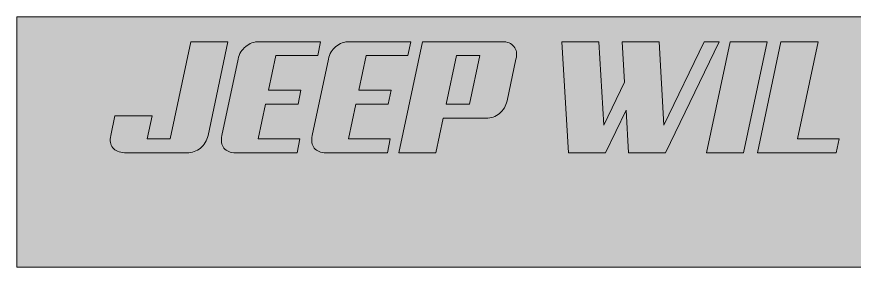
# Model space of a CAD drawing. Header units: centimetres. Extents: x -162 to 162, y -134 to 134.
# Drawn here: x -161.9 to -34.5, y 95.7 to 133.8 of the extents above; entities that cross this region are included whole.
import ezdxf

# ---------------------------------------------------------------- set-up
doc = ezdxf.new("R2010")
doc.units = ezdxf.units.CM
doc.header["$MEASUREMENT"] = 0
doc.layers.add('GUIDE', color=7, linetype='Continuous')

msp = doc.modelspace()

# ---------------------------------------------------------------- hatches: boundary and pattern name
at = {"layer": 'GUIDE', "true_color": 0xffff00}
h = msp.add_hatch(color=2, dxfattribs=at)
edge = h.paths.add_edge_path(flags=0)
edge.add_spline(control_points=[(161.85079, 95.70142), (161.85079, 95.70142), (-161.85079, 95.70142), (-161.85079, 95.70142), (-161.85079, 95.70142), (-161.85079, 95.70142), (-161.85079, 95.70142), (-161.85079, 95.70142), (-161.85079, 133.81955), (-161.85079, 133.81955), (-161.85079, 133.81955), (-161.85079, 133.81955), (-161.85079, 133.81955), (-161.85079, 133.81955), (161.85079, 133.81955), (161.85079, 133.81955), (161.85079, 133.81955), (161.85079, 133.81955), (161.85079, 133.81955), (161.85079, 133.81955), (161.85079, 95.70142), (161.85079, 95.70142)], knot_values=[0, 0, 0, 0, 0.142857143, 0.142857143, 0.142857143, 0.285714286, 0.285714286, 0.285714286, 0.428571429, 0.428571429, 0.428571429, 0.571428571, 0.571428571, 0.571428571, 0.714285714, 0.714285714, 0.714285714, 0.857142857, 0.857142857, 0.857142857, 1, 1, 1, 1], degree=3, periodic=1)
at = {"layer": 'GUIDE', "true_color": 0xffffff}
h = msp.add_hatch(color=7, dxfattribs=at)
edge = h.paths.add_edge_path(flags=0)
edge.add_spline(control_points=[(-63.22469, 113.11469), (-63.22469, 113.11469), (-68.86034, 113.11469), (-68.86034, 113.11469), (-68.86034, 113.11469), (-68.86034, 113.11469), (-68.86034, 113.11469), (-68.86034, 113.11469), (-69.22786, 119.60789), (-69.22786, 119.60789), (-69.22786, 119.60789), (-69.22786, 119.60789), (-69.22786, 119.60789), (-69.22786, 119.60789), (-72.36423, 113.11469), (-72.36423, 113.11469), (-72.36423, 113.11469), (-72.36423, 113.11469), (-72.36423, 113.11469), (-72.36423, 113.11469), (-77.99985, 113.11469), (-77.99985, 113.11469), (-77.99985, 113.11469), (-77.99985, 113.11469), (-77.99985, 113.11469), (-77.99985, 113.11469), (-79.00445, 130.02156), (-79.00445, 130.02156), (-79.00445, 130.02156), (-79.00445, 130.02156), (-79.00445, 130.02156), (-79.00445, 130.02156), (-73.36884, 130.02156), (-73.36884, 130.02156), (-73.36884, 130.02156), (-73.36884, 130.02156), (-73.36884, 130.02156), (-73.36884, 130.02156), (-72.63375, 117.32917), (-72.63375, 117.32917), (-72.63375, 117.32917), (-72.63375, 117.32917), (-72.63375, 117.32917), (-72.63375, 117.32917), (-69.47288, 123.84687), (-69.47288, 123.84687), (-69.47288, 123.84687), (-69.47288, 123.84687), (-69.47288, 123.84687), (-69.47288, 123.84687), (-69.84045, 130.02156), (-69.84045, 130.02156), (-69.84045, 130.02156), (-69.84045, 130.02156), (-69.84045, 130.02156), (-69.84045, 130.02156), (-64.20479, 130.02156), (-64.20479, 130.02156), (-64.20479, 130.02156), (-64.20479, 130.02156), (-64.20479, 130.02156), (-64.20479, 130.02156), (-63.46974, 117.32917), (-63.46974, 117.32917), (-63.46974, 117.32917), (-63.46974, 117.32917), (-63.46974, 117.32917), (-63.46974, 117.32917), (-57.34406, 130.02156), (-57.34406, 130.02156), (-57.34406, 130.02156), (-57.34406, 130.02156), (-57.34406, 130.02156), (-57.34406, 130.02156), (-55.06529, 130.02156), (-55.06529, 130.02156), (-55.06529, 130.02156), (-55.06529, 130.02156), (-55.06529, 130.02156), (-55.06529, 130.02156), (-63.22469, 113.11469), (-63.22469, 113.11469)], knot_values=[0, 0, 0, 0, 0.037037037, 0.037037037, 0.037037037, 0.074074074, 0.074074074, 0.074074074, 0.111111111, 0.111111111, 0.111111111, 0.148148148, 0.148148148, 0.148148148, 0.185185185, 0.185185185, 0.185185185, 0.222222222, 0.222222222, 0.222222222, 0.259259259, 0.259259259, 0.259259259, 0.296296296, 0.296296296, 0.296296296, 0.333333333, 0.333333333, 0.333333333, 0.37037037, 0.37037037, 0.37037037, 0.407407407, 0.407407407, 0.407407407, 0.444444444, 0.444444444, 0.444444444, 0.481481481, 0.481481481, 0.481481481, 0.518518519, 0.518518519, 0.518518519, 0.555555556, 0.555555556, 0.555555556, 0.592592593, 0.592592593, 0.592592593, 0.62962963, 0.62962963, 0.62962963, 0.666666667, 0.666666667, 0.666666667, 0.703703704, 0.703703704, 0.703703704, 0.740740741, 0.740740741, 0.740740741, 0.777777778, 0.777777778, 0.777777778, 0.814814815, 0.814814815, 0.814814815, 0.851851852, 0.851851852, 0.851851852, 0.888888889, 0.888888889, 0.888888889, 0.925925926, 0.925925926, 0.925925926, 0.962962963, 0.962962963, 0.962962963, 1, 1, 1, 1], degree=3, periodic=1)
h = msp.add_hatch(color=7, dxfattribs=at)
edge = h.paths.add_edge_path(flags=0)
edge.add_spline(control_points=[(-51.36556, 113.11469), (-51.36556, 113.11469), (-57.00121, 113.11469), (-57.00121, 113.11469), (-57.00121, 113.11469), (-57.00121, 113.11469), (-57.00121, 113.11469), (-57.00121, 113.11469), (-53.42382, 130.02156), (-53.42382, 130.02156), (-53.42382, 130.02156), (-53.42382, 130.02156), (-53.42382, 130.02156), (-53.42382, 130.02156), (-47.78816, 130.02156), (-47.78816, 130.02156), (-47.78816, 130.02156), (-47.78816, 130.02156), (-47.78816, 130.02156), (-47.78816, 130.02156), (-51.36556, 113.11469), (-51.36556, 113.11469)], knot_values=[0, 0, 0, 0, 0.142857143, 0.142857143, 0.142857143, 0.285714286, 0.285714286, 0.285714286, 0.428571429, 0.428571429, 0.428571429, 0.571428571, 0.571428571, 0.571428571, 0.714285714, 0.714285714, 0.714285714, 0.857142857, 0.857142857, 0.857142857, 1, 1, 1, 1], degree=3, periodic=1)
h = msp.add_hatch(color=7, dxfattribs=at)
edge = h.paths.add_edge_path(flags=0)
edge.add_spline(control_points=[(-37.27679, 113.11469), (-37.27679, 113.11469), (-49.25864, 113.11469), (-49.25864, 113.11469), (-49.25864, 113.11469), (-49.25864, 113.11469), (-49.25864, 113.11469), (-49.25864, 113.11469), (-45.68125, 130.02156), (-45.68125, 130.02156), (-45.68125, 130.02156), (-45.68125, 130.02156), (-45.68125, 130.02156), (-45.68125, 130.02156), (-40.04559, 130.02156), (-40.04559, 130.02156), (-40.04559, 130.02156), (-40.04559, 130.02156), (-40.04559, 130.02156), (-40.04559, 130.02156), (-43.18196, 115.2219), (-43.18196, 115.2219), (-43.18196, 115.2219), (-43.18196, 115.2219), (-43.18196, 115.2219), (-43.18196, 115.2219), (-36.83576, 115.2219), (-36.83576, 115.2219), (-36.83576, 115.2219), (-36.83576, 115.2219), (-36.83576, 115.2219), (-36.83576, 115.2219), (-37.27679, 113.11469), (-37.27679, 113.11469)], knot_values=[0, 0, 0, 0, 0.090909091, 0.090909091, 0.090909091, 0.181818182, 0.181818182, 0.181818182, 0.272727273, 0.272727273, 0.272727273, 0.363636364, 0.363636364, 0.363636364, 0.454545455, 0.454545455, 0.454545455, 0.545454545, 0.545454545, 0.545454545, 0.636363636, 0.636363636, 0.636363636, 0.727272727, 0.727272727, 0.727272727, 0.818181818, 0.818181818, 0.818181818, 0.909090909, 0.909090909, 0.909090909, 1, 1, 1, 1], degree=3, periodic=1)
h = msp.add_hatch(color=7, dxfattribs=at)
edge = h.paths.add_edge_path(flags=0)
edge.add_spline(control_points=[(-95.00429, 127.91435), (-95.00429, 127.91435), (-96.57248, 120.51449), (-96.57248, 120.51449), (-96.57248, 120.51449), (-96.57248, 120.51449), (-96.57248, 120.51449), (-96.57248, 120.51449), (-93.04408, 120.51449), (-93.04408, 120.51449), (-93.04408, 120.51449), (-93.04408, 120.51449), (-93.04408, 120.51449), (-93.04408, 120.51449), (-91.4759, 127.91435), (-91.4759, 127.91435), (-91.4759, 127.91435), (-91.4759, 127.91435), (-91.4759, 127.91435), (-91.4759, 127.91435), (-95.00429, 127.91435), (-95.00429, 127.91435)], knot_values=[0, 0, 0, 0, 0.142857143, 0.142857143, 0.142857143, 0.285714286, 0.285714286, 0.285714286, 0.428571429, 0.428571429, 0.428571429, 0.571428571, 0.571428571, 0.571428571, 0.714285714, 0.714285714, 0.714285714, 0.857142857, 0.857142857, 0.857142857, 1, 1, 1, 1], degree=3, periodic=1)

# ---------------------------------------------------------------- linework, layer by layer
at = {"layer": 'GUIDE', "lineweight": 9}
for points, knots in [([(161.85079, 95.70142), (161.85079, 95.70142), (-161.85079, 95.70142), (-161.85079, 95.70142), (-161.85079, 95.70142), (-161.85079, 133.81955), (-161.85079, 133.81955), (-161.85079, 133.81955), (161.85079, 133.81955), (161.85079, 133.81955), (161.85079, 133.81955), (161.85079, 95.70142), (161.85079, 95.70142)], [0, 0, 0, 0, 0.25, 0.25, 0.25, 0.5, 0.5, 0.5, 0.75, 0.75, 0.75, 1, 1, 1, 1]), ([(161.85079, 95.70142), (161.85079, 95.70142), (-161.85079, 95.70142), (-161.85079, 95.70142), (-161.85079, 95.70142), (-161.85079, 95.70142), (-161.85079, 95.70142), (-161.85079, 95.70142), (-161.85079, 133.81955), (-161.85079, 133.81955), (-161.85079, 133.81955), (-161.85079, 133.81955), (-161.85079, 133.81955), (-161.85079, 133.81955), (161.85079, 133.81955), (161.85079, 133.81955), (161.85079, 133.81955), (161.85079, 133.81955), (161.85079, 133.81955), (161.85079, 133.81955), (161.85079, 95.70142), (161.85079, 95.70142)], [0, 0, 0, 0, 0.142857143, 0.142857143, 0.142857143, 0.285714286, 0.285714286, 0.285714286, 0.428571429, 0.428571429, 0.428571429, 0.571428571, 0.571428571, 0.571428571, 0.714285714, 0.714285714, 0.714285714, 0.857142857, 0.857142857, 0.857142857, 1, 1, 1, 1]), ([(-132.76253, 115.76098), (-132.94249, 114.96044), (-133.32611, 114.31915), (-133.91419, 113.83752), (-134.50223, 113.3555), (-135.18832, 113.11469), (-135.97241, 113.11469), (-135.97241, 113.11469), (-145.47948, 113.11469), (-145.47948, 113.11469), (-146.28002, 113.17979), (-146.8723, 113.43706), (-147.25593, 113.88653), (-147.63955, 114.33559), (-147.74176, 114.96044), (-147.5622, 115.76098), (-147.5622, 115.76098), (-146.92511, 118.7503), (-146.92511, 118.7503), (-146.92511, 118.7503), (-141.2895, 118.7503), (-141.2895, 118.7503), (-141.2895, 118.7503), (-142.04909, 115.2219), (-142.04909, 115.2219), (-142.04909, 115.2219), (-138.5207, 115.2219), (-138.5207, 115.2219), (-138.5207, 115.2219), (-135.38433, 130.02156), (-135.38433, 130.02156), (-135.38433, 130.02156), (-129.74872, 130.02156), (-129.74872, 130.02156), (-129.74872, 130.02156), (-132.76253, 115.76098), (-132.76253, 115.76098)], [0, 0, 0, 0, 0.083333333, 0.083333333, 0.083333333, 0.166666667, 0.166666667, 0.166666667, 0.25, 0.25, 0.25, 0.333333333, 0.333333333, 0.333333333, 0.416666667, 0.416666667, 0.416666667, 0.5, 0.5, 0.5, 0.583333333, 0.583333333, 0.583333333, 0.666666667, 0.666666667, 0.666666667, 0.75, 0.75, 0.75, 0.833333333, 0.833333333, 0.833333333, 0.916666667, 0.916666667, 0.916666667, 1, 1, 1, 1]), ([(-128.57291, 113.11469), (-129.37345, 113.11469), (-129.96573, 113.3555), (-130.34935, 113.83752), (-130.73298, 114.31915), (-130.83518, 114.96044), (-130.65562, 115.76098), (-130.65562, 115.76098), (-128.20534, 127.37526), (-128.20534, 127.37526), (-128.02578, 128.17546), (-127.6418, 128.81675), (-127.05372, 129.29873), (-126.46564, 129.78035), (-125.7796, 130.02156), (-124.99551, 130.02156), (-124.99551, 130.02156), (-115.65995, 130.02156), (-115.65995, 130.02156), (-115.65995, 130.02156), (-116.10102, 127.91435), (-116.10102, 127.91435), (-116.10102, 127.91435), (-122.44722, 127.91435), (-122.44722, 127.91435), (-122.44722, 127.91435), (-123.57433, 122.62176), (-123.57433, 122.62176), (-123.57433, 122.62176), (-118.64931, 122.62176), (-118.64931, 122.62176), (-118.64931, 122.62176), (-119.09034, 120.51449), (-119.09034, 120.51449), (-119.09034, 120.51449), (-124.0154, 120.51449), (-124.0154, 120.51449), (-124.0154, 120.51449), (-125.14252, 115.2219), (-125.14252, 115.2219), (-125.14252, 115.2219), (-118.79632, 115.2219), (-118.79632, 115.2219), (-118.79632, 115.2219), (-119.23735, 113.11469), (-119.23735, 113.11469), (-119.23735, 113.11469), (-128.57291, 113.11469), (-128.57291, 113.11469)], [0, 0, 0, 0, 0.0625, 0.0625, 0.0625, 0.125, 0.125, 0.125, 0.1875, 0.1875, 0.1875, 0.25, 0.25, 0.25, 0.3125, 0.3125, 0.3125, 0.375, 0.375, 0.375, 0.4375, 0.4375, 0.4375, 0.5, 0.5, 0.5, 0.5625, 0.5625, 0.5625, 0.625, 0.625, 0.625, 0.6875, 0.6875, 0.6875, 0.75, 0.75, 0.75, 0.8125, 0.8125, 0.8125, 0.875, 0.875, 0.875, 0.9375, 0.9375, 0.9375, 1, 1, 1, 1]), ([(-114.85144, 113.11469), (-115.65199, 113.11469), (-116.24427, 113.3555), (-116.62789, 113.83752), (-117.01151, 114.31915), (-117.11372, 114.96044), (-116.93416, 115.76098), (-116.93416, 115.76098), (-114.48388, 127.37526), (-114.48388, 127.37526), (-114.30432, 128.17546), (-113.92034, 128.81675), (-113.33226, 129.29873), (-112.74418, 129.78035), (-112.05814, 130.02156), (-111.27405, 130.02156), (-111.27405, 130.02156), (-101.93849, 130.02156), (-101.93849, 130.02156), (-101.93849, 130.02156), (-102.37956, 127.91435), (-102.37956, 127.91435), (-102.37956, 127.91435), (-108.72576, 127.91435), (-108.72576, 127.91435), (-108.72576, 127.91435), (-109.85287, 122.62176), (-109.85287, 122.62176), (-109.85287, 122.62176), (-104.92785, 122.62176), (-104.92785, 122.62176), (-104.92785, 122.62176), (-105.36887, 120.51449), (-105.36887, 120.51449), (-105.36887, 120.51449), (-110.29394, 120.51449), (-110.29394, 120.51449), (-110.29394, 120.51449), (-111.42106, 115.2219), (-111.42106, 115.2219), (-111.42106, 115.2219), (-105.07486, 115.2219), (-105.07486, 115.2219), (-105.07486, 115.2219), (-105.51588, 113.11469), (-105.51588, 113.11469), (-105.51588, 113.11469), (-114.85144, 113.11469), (-114.85144, 113.11469)], [0, 0, 0, 0, 0.0625, 0.0625, 0.0625, 0.125, 0.125, 0.125, 0.1875, 0.1875, 0.1875, 0.25, 0.25, 0.25, 0.3125, 0.3125, 0.3125, 0.375, 0.375, 0.375, 0.4375, 0.4375, 0.4375, 0.5, 0.5, 0.5, 0.5625, 0.5625, 0.5625, 0.625, 0.625, 0.625, 0.6875, 0.6875, 0.6875, 0.75, 0.75, 0.75, 0.8125, 0.8125, 0.8125, 0.875, 0.875, 0.875, 0.9375, 0.9375, 0.9375, 1, 1, 1, 1]), ([(-87.31042, 121.02907), (-87.49038, 120.22853), (-87.874, 119.58724), (-88.46204, 119.10561), (-89.05012, 118.62359), (-89.7362, 118.38277), (-90.5203, 118.38277), (-90.5203, 118.38277), (-97.01351, 118.40728), (-97.01351, 118.40728), (-97.01351, 118.40728), (-98.14062, 113.11469), (-98.14062, 113.11469), (-98.14062, 113.11469), (-103.77627, 113.11469), (-103.77627, 113.11469), (-103.77627, 113.11469), (-100.19888, 130.02156), (-100.19888, 130.02156), (-100.19888, 130.02156), (-88.04551, 130.02156), (-88.04551, 130.02156), (-87.24536, 130.02156), (-86.65308, 129.78035), (-86.26906, 129.29873), (-85.88544, 128.81675), (-85.78323, 128.17546), (-85.9628, 127.37526), (-85.9628, 127.37526), (-87.31042, 121.02907), (-87.31042, 121.02907)], [0, 0, 0, 0, 0.1, 0.1, 0.1, 0.2, 0.2, 0.2, 0.3, 0.3, 0.3, 0.4, 0.4, 0.4, 0.5, 0.5, 0.5, 0.6, 0.6, 0.6, 0.7, 0.7, 0.7, 0.8, 0.8, 0.8, 0.9, 0.9, 0.9, 1, 1, 1, 1]), ([(-63.22469, 113.11469), (-63.22469, 113.11469), (-68.86034, 113.11469), (-68.86034, 113.11469), (-68.86034, 113.11469), (-69.22786, 119.60789), (-69.22786, 119.60789), (-69.22786, 119.60789), (-72.36423, 113.11469), (-72.36423, 113.11469), (-72.36423, 113.11469), (-77.99985, 113.11469), (-77.99985, 113.11469), (-77.99985, 113.11469), (-79.00445, 130.02156), (-79.00445, 130.02156), (-79.00445, 130.02156), (-73.36884, 130.02156), (-73.36884, 130.02156), (-73.36884, 130.02156), (-72.63375, 117.32917), (-72.63375, 117.32917), (-72.63375, 117.32917), (-69.47288, 123.84687), (-69.47288, 123.84687), (-69.47288, 123.84687), (-69.84045, 130.02156), (-69.84045, 130.02156), (-69.84045, 130.02156), (-64.20479, 130.02156), (-64.20479, 130.02156), (-64.20479, 130.02156), (-63.46974, 117.32917), (-63.46974, 117.32917), (-63.46974, 117.32917), (-57.34406, 130.02156), (-57.34406, 130.02156), (-57.34406, 130.02156), (-55.06529, 130.02156), (-55.06529, 130.02156), (-55.06529, 130.02156), (-63.22469, 113.11469), (-63.22469, 113.11469)], [0, 0, 0, 0, 0.071428571, 0.071428571, 0.071428571, 0.142857143, 0.142857143, 0.142857143, 0.214285714, 0.214285714, 0.214285714, 0.285714286, 0.285714286, 0.285714286, 0.357142857, 0.357142857, 0.357142857, 0.428571429, 0.428571429, 0.428571429, 0.5, 0.5, 0.5, 0.571428571, 0.571428571, 0.571428571, 0.642857143, 0.642857143, 0.642857143, 0.714285714, 0.714285714, 0.714285714, 0.785714286, 0.785714286, 0.785714286, 0.857142857, 0.857142857, 0.857142857, 0.928571429, 0.928571429, 0.928571429, 1, 1, 1, 1]), ([(-63.22469, 113.11469), (-63.22469, 113.11469), (-68.86034, 113.11469), (-68.86034, 113.11469), (-68.86034, 113.11469), (-68.86034, 113.11469), (-68.86034, 113.11469), (-68.86034, 113.11469), (-69.22786, 119.60789), (-69.22786, 119.60789), (-69.22786, 119.60789), (-69.22786, 119.60789), (-69.22786, 119.60789), (-69.22786, 119.60789), (-72.36423, 113.11469), (-72.36423, 113.11469), (-72.36423, 113.11469), (-72.36423, 113.11469), (-72.36423, 113.11469), (-72.36423, 113.11469), (-77.99985, 113.11469), (-77.99985, 113.11469), (-77.99985, 113.11469), (-77.99985, 113.11469), (-77.99985, 113.11469), (-77.99985, 113.11469), (-79.00445, 130.02156), (-79.00445, 130.02156), (-79.00445, 130.02156), (-79.00445, 130.02156), (-79.00445, 130.02156), (-79.00445, 130.02156), (-73.36884, 130.02156), (-73.36884, 130.02156), (-73.36884, 130.02156), (-73.36884, 130.02156), (-73.36884, 130.02156), (-73.36884, 130.02156), (-72.63375, 117.32917), (-72.63375, 117.32917), (-72.63375, 117.32917), (-72.63375, 117.32917), (-72.63375, 117.32917), (-72.63375, 117.32917), (-69.47288, 123.84687), (-69.47288, 123.84687), (-69.47288, 123.84687), (-69.47288, 123.84687), (-69.47288, 123.84687), (-69.47288, 123.84687), (-69.84045, 130.02156), (-69.84045, 130.02156), (-69.84045, 130.02156), (-69.84045, 130.02156), (-69.84045, 130.02156), (-69.84045, 130.02156), (-64.20479, 130.02156), (-64.20479, 130.02156), (-64.20479, 130.02156), (-64.20479, 130.02156), (-64.20479, 130.02156), (-64.20479, 130.02156), (-63.46974, 117.32917), (-63.46974, 117.32917), (-63.46974, 117.32917), (-63.46974, 117.32917), (-63.46974, 117.32917), (-63.46974, 117.32917), (-57.34406, 130.02156), (-57.34406, 130.02156), (-57.34406, 130.02156), (-57.34406, 130.02156), (-57.34406, 130.02156), (-57.34406, 130.02156), (-55.06529, 130.02156), (-55.06529, 130.02156), (-55.06529, 130.02156), (-55.06529, 130.02156), (-55.06529, 130.02156), (-55.06529, 130.02156), (-63.22469, 113.11469), (-63.22469, 113.11469)], [0, 0, 0, 0, 0.037037037, 0.037037037, 0.037037037, 0.074074074, 0.074074074, 0.074074074, 0.111111111, 0.111111111, 0.111111111, 0.148148148, 0.148148148, 0.148148148, 0.185185185, 0.185185185, 0.185185185, 0.222222222, 0.222222222, 0.222222222, 0.259259259, 0.259259259, 0.259259259, 0.296296296, 0.296296296, 0.296296296, 0.333333333, 0.333333333, 0.333333333, 0.37037037, 0.37037037, 0.37037037, 0.407407407, 0.407407407, 0.407407407, 0.444444444, 0.444444444, 0.444444444, 0.481481481, 0.481481481, 0.481481481, 0.518518519, 0.518518519, 0.518518519, 0.555555556, 0.555555556, 0.555555556, 0.592592593, 0.592592593, 0.592592593, 0.62962963, 0.62962963, 0.62962963, 0.666666667, 0.666666667, 0.666666667, 0.703703704, 0.703703704, 0.703703704, 0.740740741, 0.740740741, 0.740740741, 0.777777778, 0.777777778, 0.777777778, 0.814814815, 0.814814815, 0.814814815, 0.851851852, 0.851851852, 0.851851852, 0.888888889, 0.888888889, 0.888888889, 0.925925926, 0.925925926, 0.925925926, 0.962962963, 0.962962963, 0.962962963, 1, 1, 1, 1]), ([(-51.36556, 113.11469), (-51.36556, 113.11469), (-57.00121, 113.11469), (-57.00121, 113.11469), (-57.00121, 113.11469), (-53.42382, 130.02156), (-53.42382, 130.02156), (-53.42382, 130.02156), (-47.78816, 130.02156), (-47.78816, 130.02156), (-47.78816, 130.02156), (-51.36556, 113.11469), (-51.36556, 113.11469)], [0, 0, 0, 0, 0.25, 0.25, 0.25, 0.5, 0.5, 0.5, 0.75, 0.75, 0.75, 1, 1, 1, 1]), ([(-51.36556, 113.11469), (-51.36556, 113.11469), (-57.00121, 113.11469), (-57.00121, 113.11469), (-57.00121, 113.11469), (-57.00121, 113.11469), (-57.00121, 113.11469), (-57.00121, 113.11469), (-53.42382, 130.02156), (-53.42382, 130.02156), (-53.42382, 130.02156), (-53.42382, 130.02156), (-53.42382, 130.02156), (-53.42382, 130.02156), (-47.78816, 130.02156), (-47.78816, 130.02156), (-47.78816, 130.02156), (-47.78816, 130.02156), (-47.78816, 130.02156), (-47.78816, 130.02156), (-51.36556, 113.11469), (-51.36556, 113.11469)], [0, 0, 0, 0, 0.142857143, 0.142857143, 0.142857143, 0.285714286, 0.285714286, 0.285714286, 0.428571429, 0.428571429, 0.428571429, 0.571428571, 0.571428571, 0.571428571, 0.714285714, 0.714285714, 0.714285714, 0.857142857, 0.857142857, 0.857142857, 1, 1, 1, 1]), ([(-37.27679, 113.11469), (-37.27679, 113.11469), (-49.25864, 113.11469), (-49.25864, 113.11469), (-49.25864, 113.11469), (-45.68125, 130.02156), (-45.68125, 130.02156), (-45.68125, 130.02156), (-40.04559, 130.02156), (-40.04559, 130.02156), (-40.04559, 130.02156), (-43.18196, 115.2219), (-43.18196, 115.2219), (-43.18196, 115.2219), (-36.83576, 115.2219), (-36.83576, 115.2219), (-36.83576, 115.2219), (-37.27679, 113.11469), (-37.27679, 113.11469)], [0, 0, 0, 0, 0.166666667, 0.166666667, 0.166666667, 0.333333333, 0.333333333, 0.333333333, 0.5, 0.5, 0.5, 0.666666667, 0.666666667, 0.666666667, 0.833333333, 0.833333333, 0.833333333, 1, 1, 1, 1]), ([(-37.27679, 113.11469), (-37.27679, 113.11469), (-49.25864, 113.11469), (-49.25864, 113.11469), (-49.25864, 113.11469), (-49.25864, 113.11469), (-49.25864, 113.11469), (-49.25864, 113.11469), (-45.68125, 130.02156), (-45.68125, 130.02156), (-45.68125, 130.02156), (-45.68125, 130.02156), (-45.68125, 130.02156), (-45.68125, 130.02156), (-40.04559, 130.02156), (-40.04559, 130.02156), (-40.04559, 130.02156), (-40.04559, 130.02156), (-40.04559, 130.02156), (-40.04559, 130.02156), (-43.18196, 115.2219), (-43.18196, 115.2219), (-43.18196, 115.2219), (-43.18196, 115.2219), (-43.18196, 115.2219), (-43.18196, 115.2219), (-36.83576, 115.2219), (-36.83576, 115.2219), (-36.83576, 115.2219), (-36.83576, 115.2219), (-36.83576, 115.2219), (-36.83576, 115.2219), (-37.27679, 113.11469), (-37.27679, 113.11469)], [0, 0, 0, 0, 0.090909091, 0.090909091, 0.090909091, 0.181818182, 0.181818182, 0.181818182, 0.272727273, 0.272727273, 0.272727273, 0.363636364, 0.363636364, 0.363636364, 0.454545455, 0.454545455, 0.454545455, 0.545454545, 0.545454545, 0.545454545, 0.636363636, 0.636363636, 0.636363636, 0.727272727, 0.727272727, 0.727272727, 0.818181818, 0.818181818, 0.818181818, 0.909090909, 0.909090909, 0.909090909, 1, 1, 1, 1]), ([(-95.00429, 127.91435), (-95.00429, 127.91435), (-96.57248, 120.51449), (-96.57248, 120.51449), (-96.57248, 120.51449), (-93.04408, 120.51449), (-93.04408, 120.51449), (-93.04408, 120.51449), (-91.4759, 127.91435), (-91.4759, 127.91435), (-91.4759, 127.91435), (-95.00429, 127.91435), (-95.00429, 127.91435)], [0, 0, 0, 0, 0.25, 0.25, 0.25, 0.5, 0.5, 0.5, 0.75, 0.75, 0.75, 1, 1, 1, 1]), ([(-95.00429, 127.91435), (-95.00429, 127.91435), (-96.57248, 120.51449), (-96.57248, 120.51449), (-96.57248, 120.51449), (-96.57248, 120.51449), (-96.57248, 120.51449), (-96.57248, 120.51449), (-93.04408, 120.51449), (-93.04408, 120.51449), (-93.04408, 120.51449), (-93.04408, 120.51449), (-93.04408, 120.51449), (-93.04408, 120.51449), (-91.4759, 127.91435), (-91.4759, 127.91435), (-91.4759, 127.91435), (-91.4759, 127.91435), (-91.4759, 127.91435), (-91.4759, 127.91435), (-95.00429, 127.91435), (-95.00429, 127.91435)], [0, 0, 0, 0, 0.142857143, 0.142857143, 0.142857143, 0.285714286, 0.285714286, 0.285714286, 0.428571429, 0.428571429, 0.428571429, 0.571428571, 0.571428571, 0.571428571, 0.714285714, 0.714285714, 0.714285714, 0.857142857, 0.857142857, 0.857142857, 1, 1, 1, 1])]:
    msp.add_open_spline(points, degree=3, knots=knots, dxfattribs=at)

doc.saveas('drawing.dxf')
